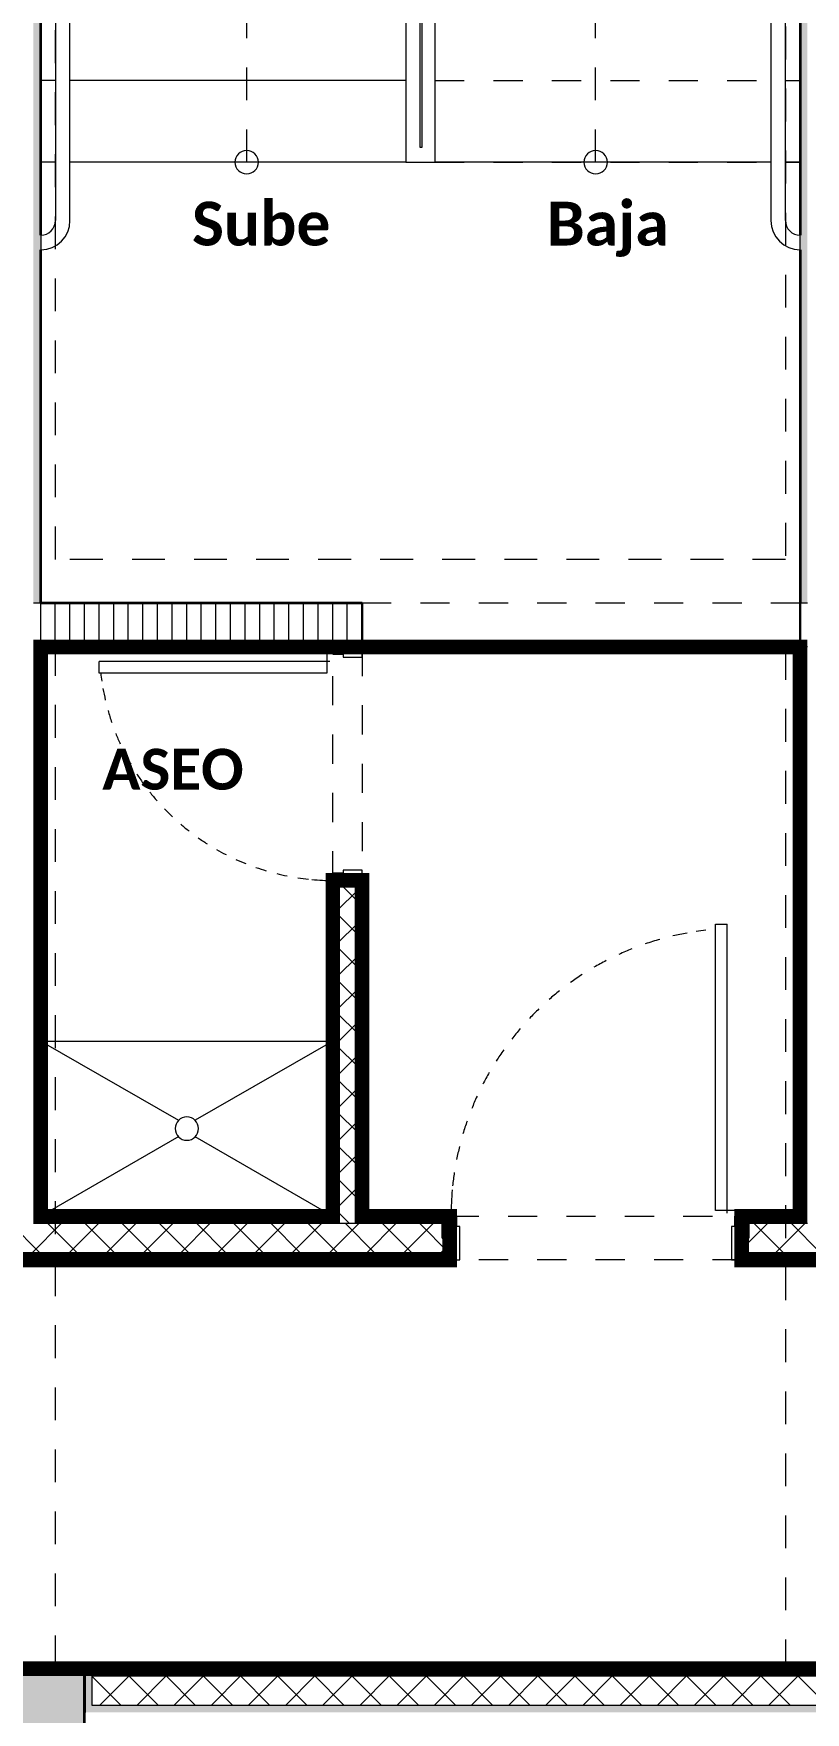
# Model space of a CAD drawing. Header units: metres. Extents: x -144 to 1000, y -717 to 29.
# Drawn here: x 649.78 to 652.42, y -557.41 to -551.66 of the extents above; entities that cross this region are included whole.
import ezdxf

# ---------------------------------------------------------------- set-up
doc = ezdxf.new("R2010")
doc.units = ezdxf.units.M
for name, pattern in [('Basculante', [0.11625, 0.075, -0.04125]), ('basculante modificado', [0.18, 0.1125, -0.0675]), ('Trazo', [0.45, 0.225, -0.225])]:
    doc.linetypes.add(name, pattern=pattern)
doc.layers.get('0').update_dxf_attribs({"color": 1})
doc.layers.add('00-MEDICION', color=30, linetype='Continuous')
for name, color, linetype, lineweight in [('A-DETL', 1, 'Continuous', 9), ('A-DETL-GENF', 1, 'Continuous', 9), ('A-DETL-MEDM', 1, 'Continuous', 30), ('A-DETL-THIN', 1, 'Continuous', 9), ('A-DOOR', 1, 'Continuous', 9), ('A-DOOR-FRAM', 1, 'Continuous', 9), ('A-DOOR-HDLN', 1, 'Trazo', 20), ('A-FLOR', 2, 'Continuous', 9), ('A-WALL', 4, 'Continuous', 9), ('G-ANNO-TEXT', 2, 'Continuous', 9), ('P-SANR-FIXT', 1, 'Continuous', 9), ('S-COLS', 7, 'Continuous', 9), ('S-STRS', 1, 'Continuous', 9), ('S-STRS-MBND', 1, 'Basculante', 9)]:
    doc.layers.add(name, color=color, linetype=linetype, lineweight=lineweight)
doc.layers.add('A-WALL-PATT', color=7, linetype='Continuous', lineweight=35, true_color=0x9c9c9c)
doc.styles.add('Calibri_B', font='calibrib.ttf', dxfattribs={"height": 0.165})
doc.styles.add('Calibri_B_1', font='calibrib.ttf', dxfattribs={"height": 0.135})

# ---------------------------------------------------------------- blocks, each defined once
blk = doc.blocks.new('A')
at = {"layer": 'A-WALL-PATT', "lineweight": 5, "true_color": 0x747474}
h = blk.add_hatch(color=8, dxfattribs=at)
h.paths.add_polyline_path([(651.351, -494.9486), (651.376, -494.9486), (651.376, -492.9986), (651.351, -492.9986), (651.351, -494.8736)])
h.paths.add_polyline_path([(651.376, -492.8486), (651.376, -487.8986), (651.351, -487.8986), (651.351, -492.8486)])
h.paths.add_polyline_path([(651.376, -487.7486), (651.376, -487.3488), (651.351, -487.3488), (651.351, -487.7486)])
at = {"layer": 'A-WALL-PATT', "true_color": 0x747474}
h = blk.add_hatch(color=8, dxfattribs=at)
h.paths.add_polyline_path([(648.751, -494.9486), (648.751, -492.9986), (648.726, -492.9986), (648.726, -494.9486)])
h.paths.add_polyline_path([(648.751, -492.8486), (648.751, -488.4986), (648.626, -488.4986), (648.626, -488.5236), (648.726, -488.5236), (648.726, -492.8486)])
at = {"layer": 'A-WALL-PATT', "lineweight": 5, "true_color": 0x747474}
h = blk.add_hatch(color=8, dxfattribs=at)
h.paths.add_polyline_path([(650.1259, -495.0236), (650.1509, -495.0236), (650.1509, -494.9486), (649.851, -494.9486), (649.8521, -494.9736), (650.1259, -494.9736), (650.1259, -494.9836)])
h.paths.add_polyline_path([(647.9256, -495.0236), (647.9256, -494.9486), (647.9006, -494.9486), (647.9006, -495.0236)])
h.paths.add_polyline_path([(651.1759, -495.0236), (651.1759, -494.9736), (651.376, -494.9736), (651.376, -494.9486), (651.1509, -494.9486), (651.1509, -495.0236)])
h.paths.add_polyline_path([(652.2011, -495.0236), (652.201, -494.9486), (652.176, -494.9486), (652.1761, -495.0236), (652.1972, -495.0236)])
h.paths.add_polyline_path([(653.2261, -495.0236), (653.2261, -494.9736), (653.4513, -494.9736), (653.4513, -494.9486), (653.2011, -494.9486), (653.2011, -495.0236)])
h.paths.add_polyline_path([(646.9006, -495.0236), (646.9006, -494.9486), (646.6506, -494.9486), (646.6506, -494.9736), (646.8756, -494.9736), (646.8756, -495.0236)])
h.paths.add_polyline_path([(648.5688, -494.9736), (648.626, -494.9736), (648.626, -494.9486), (648.026, -494.9486), (648.026, -494.9736), (648.1212, -494.9736)])
h.paths.add_polyline_path([(652.076, -494.9736), (652.076, -494.9486), (651.476, -494.9486), (651.476, -494.9736), (652.051, -494.9736)])
h.paths.add_polyline_path([(648.751, -494.9736), (649.751, -494.9736), (649.751, -494.9486), (648.726, -494.9486), (648.726, -494.9736)])
at = {"layer": 'A-WALL-PATT', "true_color": 0x747474}
h = blk.add_hatch(color=8, dxfattribs=at)
h.paths.add_polyline_path([(651.1509, -495.0986), (652.2011, -495.0986), (652.2011, -495.0736), (651.1509, -495.0736)])
h.paths.add_polyline_path([(646.8756, -495.0986), (646.9006, -495.0986), (646.9006, -495.0736), (646.7756, -495.0736), (646.7756, -495.0986), (646.8006, -495.0986)])
h.paths.add_polyline_path([(653.3013, -495.0986), (653.3263, -495.0986), (653.3263, -495.0736), (653.2011, -495.0736), (653.2011, -495.0986), (653.2261, -495.0986)])
h.paths.add_polyline_path([(648.051, -495.0986), (650.1509, -495.0986), (650.1509, -495.0736), (647.9006, -495.0736), (647.9006, -495.0986), (647.9107, -495.0986)])
at = {"layer": 'A-WALL-PATT', "lineweight": 5, "true_color": 0x747474}
h = blk.add_hatch(color=8, dxfattribs=at)
h.paths.add_polyline_path([(654.676, -496.5236), (654.701, -496.5236), (654.701, -496.4986), (653.4263, -496.4986), (653.4263, -496.5236), (654.2351, -496.5236)])
h.paths.add_polyline_path([(648.9258, -496.5236), (653.3263, -496.5236), (653.3263, -496.4986), (648.9011, -496.4989), (648.9011, -496.5236)])
at = {"layer": 'A-WALL-PATT', "true_color": 0x747474}
h = blk.add_hatch(color=8, dxfattribs=at)
h.paths.add_polyline_path([(652.4214, -496.6486), (653.926, -496.6482), (653.926, -496.6236), (648.9258, -496.6236), (648.9258, -496.5236), (648.9011, -496.5237), (648.9011, -496.6486), (652.1972, -496.6486)])
h.paths.add_polyline_path([(654.676, -496.6486), (654.701, -496.6486), (654.701, -496.5236), (654.676, -496.5236), (654.676, -496.6236), (654.026, -496.6236), (654.026, -496.6486), (654.2351, -496.6486)])
at = {"layer": 'S-COLS', "true_color": 0x5b5b5b}
h = blk.add_hatch(color=251, dxfattribs=at)
h.paths.add_polyline_path([(659.0008, -507.3486), (659.0008, -506.4486), (658.5008, -506.4486), (658.5008, -507.3486), (658.91, -507.3486)])
h.paths.add_polyline_path([(640.762, -507.3486), (641.201, -507.3486), (641.201, -506.4486), (640.701, -506.4486), (640.701, -507.3486), (640.7571, -507.3486)])
h.paths.add_polyline_path([(648.401, -507.3485), (648.901, -507.3485), (648.901, -506.4485), (648.401, -506.4485), (648.401, -507.2508)])
h.paths.add_polyline_path([(648.401, -499.6485), (648.901, -499.6485), (648.901, -498.7485), (648.401, -498.7485), (648.401, -499.4985)])
h.paths.add_polyline_path([(644.6008, -499.6485), (646.601, -499.6485), (646.6006, -499.1486), (644.9008, -499.1486), (644.9008, -496.9986), (646.6011, -496.9986), (646.6006, -496.4986), (644.6008, -496.4986), (644.6008, -499.5013)])
h.paths.add_polyline_path([(641.201, -499.6485), (641.201, -498.9486), (640.701, -498.9486), (640.701, -499.6485), (640.9884, -499.6485)])
h.paths.add_polyline_path([(655.2011, -499.6485), (655.2011, -496.4985), (654.7011, -496.4985), (654.7011, -499.6485), (655.112, -499.6485)])
h.paths.add_polyline_path([(659.0011, -499.6485), (659.0011, -498.9486), (658.6011, -498.9486), (658.6011, -499.6485)])
h.paths.add_polyline_path([(648.4011, -497.3986), (648.9011, -497.3986), (648.9011, -496.4986), (648.4011, -496.4986), (648.4011, -496.5279)])
h.paths.add_polyline_path([(641.2008, -497.1986), (641.2008, -496.4975), (640.7008, -496.4986), (640.7008, -497.1986), (640.9884, -497.1986)])
h.paths.add_polyline_path([(659.0011, -497.1986), (659.0011, -496.4975), (658.6011, -496.4975), (658.6011, -497.1986), (658.8767, -497.1986)])
h.paths.add_polyline_path([(658.501, -488.4986), (659.001, -488.4986), (659.001, -487.5986), (658.501, -487.5986), (658.501, -487.7238)])
h.paths.add_polyline_path([(648.476, -488.4986), (648.901, -488.4986), (648.901, -487.5986), (648.401, -487.5986), (648.401, -488.4986)])
h.paths.add_polyline_path([(641.801, -487.8986), (641.801, -487.3986), (640.901, -487.3986), (640.901, -487.8986), (641.6261, -487.8986)])
at = {"layer": 'A-DETL', "color": 7, "linetype": 'basculante modificado'}
for p, q in [((651.3009, -487.8986), (651.3009, -492.6986)), ((648.801, -492.6986), (648.801, -488.4986)), ((649.456, -491.3382), (649.456, -489.9382)), ((650.651, -491.3382), (650.651, -489.9382)), ((651.3009, -492.6986), (648.801, -492.6986)), ((648.801, -496.4975), (648.801, -492.9986)), ((648.801, -492.9986), (651.3009, -492.9986)), ((651.3009, -492.9986), (651.3009, -496.4975)), ((654.7008, -496.4975), (648.9008, -496.4975))]:
    blk.add_line(p, q, dxfattribs=at)
at = {"layer": 'A-DETL-GENF', "linetype": 'Basculante'}
for p, q in [((651.351, -492.8486), (649.851, -492.8486)), ((649.751, -492.9986), (649.851, -492.9986)), ((649.751, -493.7986), (649.751, -492.9986)), ((649.851, -492.9986), (649.851, -493.7986)), ((649.851, -492.9986), (651.351, -492.9986)), ((649.851, -493.7986), (649.751, -493.7986)), ((650.1509, -495.0986), (650.1509, -494.9486)), ((650.1509, -494.9486), (651.1509, -494.9486)), ((651.1509, -494.9486), (651.1509, -495.0986)), ((651.1509, -495.0986), (650.1509, -495.0986))]:
    blk.add_line(p, q, dxfattribs=at)
at = {"layer": 'A-DETL-MEDM'}
for p, q in [((649.851, -492.8486), (649.851, -492.9986)), ((651.351, -492.9986), (651.351, -492.8486))]:
    blk.add_line(p, q, dxfattribs=at)
at = {"layer": 'A-DETL-THIN'}
for p, q in [((648.801, -488.898), (648.801, -491.5383)), ((648.851, -491.5383), (648.851, -488.898)), ((651.251, -488.898), (651.251, -491.5383)), ((651.301, -491.5383), (651.301, -488.898)), ((650.001, -489.0982), (650.001, -491.3382)), ((650.1013, -491.3382), (650.1013, -489.0982)), ((650.0498, -491.2882), (650.0498, -489.1482)), ((650.0563, -489.1482), (650.0563, -491.2882)), ((650.0563, -491.2882), (650.0498, -491.2882)), ((650.001, -491.3382), (650.1013, -491.3382)), ((648.751, -491.5883), (648.751, -491.6383)), ((651.351, -491.6383), (651.351, -491.5883))]:
    blk.add_line(p, q, dxfattribs=at)
for centre, radius, start, end in [((649.456, -491.3382), 0.04, 0, 180), ((650.651, -491.3382), 0.04, 0, 180), ((649.456, -491.3382), 0.04, 180, 0), ((650.651, -491.3382), 0.04, 180, 0), ((648.751, -491.5383), 0.05, 270, 360), ((648.751, -491.5383), 0.1, 270, 0), ((651.351, -491.5383), 0.1, 180, 270), ((651.351, -491.5383), 0.05, 180, 270)]:
    blk.add_arc(centre, radius, start, end, dxfattribs=at)
at = {"layer": 'A-DOOR', "lineweight": 15}
for p, q in [((649.731, -493.0136), (649.731, -493.0886)), ((649.741, -493.0136), (649.731, -493.0136)), ((649.741, -492.9986), (649.741, -493.0136)), ((648.951, -493.0886), (648.951, -493.0486)), ((649.741, -493.0486), (648.951, -493.0486)), ((649.731, -493.0886), (648.951, -493.0886)), ((651.0609, -493.9486), (651.1009, -493.9486)), ((651.0609, -494.9286), (651.0609, -493.9486)), ((651.1009, -494.9386), (651.1009, -493.9486)), ((651.1359, -494.9286), (651.0609, -494.9286)), ((651.1359, -494.9386), (651.1359, -494.9286)), ((651.1509, -494.9386), (651.1359, -494.9386))]:
    blk.add_line(p, q, dxfattribs=at)
at = {"layer": 'A-DOOR'}
for p, q in [((649.751, -492.9986), (649.851, -492.9986)), ((651.1509, -494.9486), (651.1509, -495.0986))]:
    blk.add_line(p, q, dxfattribs=at)
for centre, radius, start, end in [((649.751, -492.9986), 0.8, 186.45945, 188.44999), ((649.751, -492.9986), 0.8, 190.25822, 193.15108), ((649.751, -492.9986), 0.8, 190.25822, 193.15108), ((649.751, -492.9986), 0.8, 195.83157, 198.88574), ((649.751, -492.9986), 0.8, 201.72829, 204.55488), ((649.751, -492.9986), 0.8, 207.36602, 210.16222), ((649.751, -492.9986), 0.8, 212.94407, 215.71217), ((649.751, -492.9986), 0.8, 218.46716, 221.20973), ((649.751, -492.9986), 0.8, 223.94059, 226.66048), ((649.751, -492.9986), 0.8, 229.37018, 232.07048), ((649.751, -492.9986), 0.8, 234.7622, 237.44619), ((649.751, -492.9986), 0.8, 240.12331, 242.79443), ((649.751, -492.9986), 0.8, 245.46046, 248.1223), ((649.751, -492.9986), 0.8, 250.78086, 253.43707), ((649.751, -492.9986), 0.8, 256.09186, 258.74617), ((649.751, -492.9986), 0.8, 261.40092, 264.05706), ((649.751, -492.9986), 0.8, 264.86021, 270), ((651.1392, -494.9463), 0.9833, 105.83157, 108.88574), ((651.1392, -494.9463), 0.9833, 100.25822, 103.15108), ((651.1392, -494.9463), 0.9833, 100.25822, 103.15108), ((651.1392, -494.9463), 0.9833, 96.45945, 98.44999), ((651.1392, -494.9463), 0.9833, 111.72829, 114.55488), ((651.1392, -494.9463), 0.9833, 122.94407, 125.71217), ((651.1392, -494.9463), 0.9833, 117.36602, 120.16222), ((651.1392, -494.9463), 0.9833, 128.46716, 131.20973), ((651.1392, -494.9463), 0.9833, 133.94059, 136.66048), ((651.1392, -494.9463), 0.9833, 139.37018, 142.07048), ((651.1392, -494.9463), 0.9833, 144.7622, 147.44619), ((651.1392, -494.9463), 0.9833, 150.12331, 152.79443), ((651.1392, -494.9463), 0.9833, 155.46046, 158.1223), ((651.1392, -494.9463), 0.9833, 160.78086, 163.43707), ((651.1392, -494.9463), 0.9833, 166.09186, 168.74617), ((651.1392, -494.9463), 0.9833, 171.40092, 174.05706), ((651.1392, -494.9463), 0.9833, 174.86021, 180)]:
    blk.add_arc(centre, radius, start, end, dxfattribs=at)
at = {"layer": 'A-DOOR-FRAM'}
for p, q in [((649.751, -492.9986), (649.751, -493.0236)), ((649.751, -493.0236), (649.786, -493.0236)), ((649.786, -493.0236), (649.786, -493.0336)), ((649.851, -493.0336), (649.851, -492.9986)), ((649.786, -493.0336), (649.851, -493.0336)), ((649.786, -493.7736), (649.751, -493.7736)), ((649.751, -493.7736), (649.751, -493.7986)), ((649.851, -493.7636), (649.786, -493.7636)), ((649.786, -493.7636), (649.786, -493.7736)), ((649.851, -493.7986), (649.851, -493.7636)), ((650.1759, -494.9486), (650.1509, -494.9486)), ((650.1759, -494.9836), (650.1759, -494.9486)), ((650.1859, -494.9836), (650.1759, -494.9836)), ((650.1859, -495.0986), (650.1859, -494.9836)), ((651.1259, -494.9836), (651.1159, -494.9836)), ((651.1159, -494.9836), (651.1159, -495.0986)), ((651.1509, -494.9486), (651.1259, -494.9486)), ((651.1259, -494.9486), (651.1259, -494.9836)), ((650.1509, -495.0986), (650.1859, -495.0986)), ((651.1159, -495.0986), (651.1509, -495.0986))]:
    blk.add_line(p, q, dxfattribs=at)
at = {"layer": 'A-DOOR-HDLN'}
for p, q in [((649.851, -493.7986), (649.751, -493.7986)), ((650.1509, -495.0986), (650.1509, -494.9486))]:
    blk.add_line(p, q, dxfattribs=at)
at = {"layer": 'A-FLOR'}
for p, q in [((651.251, -491.3382), (650.1013, -491.3382)), ((651.351, -491.3382), (651.301, -491.3382))]:
    blk.add_line(p, q, dxfattribs=at)
at = {"layer": 'A-WALL', "lineweight": 35}
for p, q in [((648.751, -491.5883), (648.751, -488.848)), ((651.351, -489.1236), (651.351, -491.5883)), ((648.751, -492.8486), (648.751, -491.6383)), ((651.351, -491.6383), (651.351, -492.8486)), ((649.851, -492.8486), (648.751, -492.8486)), ((648.751, -494.9486), (648.751, -492.9986)), ((648.751, -492.9986), (649.851, -492.9986)), ((651.351, -492.9986), (651.351, -494.9486)), ((649.751, -493.7986), (649.751, -494.9486)), ((649.851, -493.7986), (649.751, -493.7986)), ((649.851, -494.9486), (649.851, -493.7986)), ((649.751, -494.9486), (648.751, -494.9486)), ((650.1509, -494.9486), (649.851, -494.9486)), ((650.1509, -495.0986), (650.1509, -494.9486)), ((651.351, -494.9486), (651.1509, -494.9486)), ((651.1509, -494.9486), (651.1509, -495.0986)), ((647.9006, -495.0986), (650.1509, -495.0986)), ((651.1509, -495.0986), (652.2011, -495.0986)), ((653.3013, -496.4986), (648.9008, -496.4986)), ((648.9008, -496.4986), (648.9008, -496.6486))]:
    blk.add_line(p, q, dxfattribs=at)
at = {"layer": 'A-WALL'}
for p, q in [((648.751, -492.8486), (648.726, -492.8486)), ((651.376, -492.8486), (651.351, -492.8486)), ((648.726, -492.9986), (648.751, -492.9986)), ((651.376, -492.9986), (651.351, -492.9986)), ((650.1259, -494.9736), (648.726, -494.9736)), ((649.751, -494.9486), (649.751, -494.9736)), ((649.851, -494.9486), (649.851, -494.9736)), ((650.1259, -495.0236), (650.1259, -494.9736)), ((651.1759, -494.9736), (651.1759, -495.0236)), ((651.376, -494.9736), (651.1759, -494.9736)), ((650.1259, -495.0236), (650.1509, -495.0236)), ((651.1509, -495.0236), (651.1759, -495.0236)), ((650.1509, -495.0736), (647.9006, -495.0736)), ((652.2011, -495.0736), (651.1509, -495.0736)), ((648.9258, -496.5236), (653.3263, -496.5236)), ((648.9258, -496.5236), (648.9258, -496.6236)), ((648.9258, -496.6236), (653.926, -496.6236))]:
    blk.add_line(p, q, dxfattribs=at)
at = {"layer": 'A-WALL-PATT', "color": 8, "lineweight": 5, "true_color": 0x727272}
for p, q in [((648.7506, -492.9986), (648.7506, -492.8486)), ((648.8006, -492.9986), (648.8006, -492.8486)), ((648.8506, -492.9986), (648.8506, -492.8486)), ((648.9006, -492.9986), (648.9006, -492.8486)), ((648.9506, -492.9986), (648.9506, -492.8486)), ((649.0006, -492.9986), (649.0006, -492.8486)), ((649.0506, -492.9986), (649.0506, -492.8486)), ((649.1006, -492.9986), (649.1006, -492.8486)), ((649.1506, -492.9986), (649.1506, -492.8486)), ((649.2006, -492.9986), (649.2006, -492.8486)), ((649.2506, -492.9986), (649.2506, -492.8486)), ((649.3006, -492.9986), (649.3006, -492.8486)), ((649.3506, -492.9986), (649.3506, -492.8486)), ((649.4006, -492.9986), (649.4006, -492.8486)), ((649.4506, -492.9986), (649.4506, -492.8486)), ((649.5006, -492.9986), (649.5006, -492.8486)), ((649.5506, -492.9986), (649.5506, -492.8486)), ((649.6006, -492.9986), (649.6006, -492.8486)), ((649.6506, -492.9986), (649.6506, -492.8486)), ((649.7006, -492.9986), (649.7006, -492.8486)), ((649.7506, -492.9986), (649.7506, -492.8486)), ((649.8006, -492.9986), (649.8006, -492.8486)), ((649.8506, -492.9986), (649.8506, -492.8486))]:
    blk.add_line(p, q, dxfattribs=at)
at = {"layer": 'A-WALL-PATT', "color": 8, "lineweight": 5, "true_color": 0x747474}
for p, q in [((649.751, -493.8034), (649.7559, -493.7986)), ((649.751, -493.9166), (649.851, -493.8166)), ((649.851, -493.8852), (649.7644, -493.7986)), ((649.851, -493.9984), (649.751, -493.8984)), ((649.751, -494.0297), (649.851, -493.9297)), ((649.851, -494.1115), (649.751, -494.0115)), ((649.751, -494.1428), (649.851, -494.0428)), ((649.851, -494.2246), (649.751, -494.1246)), ((649.751, -494.256), (649.851, -494.156)), ((649.851, -494.3378), (649.751, -494.2378)), ((649.751, -494.3691), (649.851, -494.2691)), ((649.851, -494.4509), (649.751, -494.3509)), ((649.751, -494.4823), (649.851, -494.3823)), ((649.851, -494.5641), (649.751, -494.4641)), ((649.751, -494.5954), (649.851, -494.4954)), ((649.851, -494.6772), (649.751, -494.5772)), ((649.751, -494.7085), (649.851, -494.6085)), ((649.851, -494.7903), (649.751, -494.6903)), ((649.751, -494.8217), (649.851, -494.7217)), ((649.851, -494.9035), (649.751, -494.8035)), ((649.751, -494.9348), (649.851, -494.8348)), ((649.808, -494.9736), (649.751, -494.9166)), ((649.8254, -494.9736), (649.851, -494.9479))]:
    blk.add_line(p, q, dxfattribs=at)
at = {"layer": 'A-WALL-PATT', "color": 1, "lineweight": 5, "true_color": 0xff0000}
for p, q in [((648.7483, -495.0736), (648.6484, -494.9736)), ((648.7213, -495.0736), (648.8213, -494.9736)), ((648.8756, -495.0736), (648.7757, -494.9736)), ((648.8486, -495.0736), (648.9486, -494.9736)), ((649.0029, -495.0736), (648.9029, -494.9736)), ((648.9759, -495.0736), (649.0759, -494.9736)), ((649.1302, -495.0736), (649.0302, -494.9736)), ((649.1032, -495.0736), (649.2031, -494.9736)), ((649.2574, -495.0736), (649.1575, -494.9736)), ((649.2305, -495.0736), (649.3304, -494.9736)), ((649.3847, -495.0736), (649.2848, -494.9736)), ((649.3577, -495.0736), (649.4577, -494.9736)), ((649.512, -495.0736), (649.412, -494.9736)), ((649.485, -495.0736), (649.585, -494.9736)), ((649.6393, -495.0736), (649.5393, -494.9736)), ((649.6123, -495.0736), (649.7123, -494.9736)), ((649.7666, -495.0736), (649.6666, -494.9736)), ((649.7396, -495.0736), (649.8396, -494.9736)), ((649.8938, -495.0736), (649.7939, -494.9736)), ((649.8669, -495.0736), (649.9668, -494.9736)), ((650.0211, -495.0736), (649.9211, -494.9736)), ((649.9941, -495.0736), (650.0941, -494.9736)), ((650.1484, -495.0736), (650.0484, -494.9736)), ((651.1509, -495.0623), (651.2396, -494.9736)), ((651.2939, -495.0736), (651.1939, -494.9736)), ((651.2669, -495.0736), (651.3669, -494.9736)), ((651.4212, -495.0736), (651.3212, -494.9736)), ((650.1214, -495.0736), (650.1509, -495.044)), ((651.1666, -495.0736), (651.1509, -495.0578)), ((648.9258, -496.5237), (648.926, -496.5236)), ((649.0255, -496.6236), (648.9258, -496.5238)), ((648.9533, -496.6236), (649.0533, -496.5236)), ((649.1528, -496.6236), (649.0528, -496.5236)), ((649.0805, -496.6236), (649.1805, -496.5236)), ((649.2801, -496.6236), (649.1801, -496.5236)), ((649.2078, -496.6236), (649.3078, -496.5236)), ((649.4074, -496.6236), (649.3074, -496.5236)), ((649.3351, -496.6236), (649.4351, -496.5236)), ((649.5347, -496.6236), (649.4347, -496.5236)), ((649.4624, -496.6236), (649.5624, -496.5236)), ((649.6619, -496.6236), (649.5619, -496.5236)), ((649.5896, -496.6236), (649.6896, -496.5236)), ((649.7892, -496.6236), (649.6892, -496.5236)), ((649.7169, -496.6236), (649.8169, -496.5236)), ((649.9165, -496.6236), (649.8165, -496.5236)), ((649.8442, -496.6236), (649.9442, -496.5236)), ((650.0438, -496.6236), (649.9438, -496.5236)), ((649.9715, -496.6236), (650.0715, -496.5236)), ((650.1711, -496.6236), (650.0711, -496.5236)), ((650.0988, -496.6236), (650.1988, -496.5236)), ((650.2983, -496.6236), (650.1983, -496.5236)), ((650.226, -496.6236), (650.326, -496.5236)), ((650.4256, -496.6236), (650.3256, -496.5236)), ((650.3533, -496.6236), (650.4533, -496.5236)), ((650.5529, -496.6236), (650.4529, -496.5236)), ((650.4806, -496.6236), (650.5806, -496.5236)), ((650.6802, -496.6236), (650.5802, -496.5236)), ((650.6079, -496.6236), (650.7079, -496.5236)), ((650.8074, -496.6236), (650.7074, -496.5236)), ((650.7352, -496.6236), (650.8352, -496.5236)), ((650.9347, -496.6236), (650.8347, -496.5236)), ((650.8624, -496.6236), (650.9624, -496.5236)), ((651.062, -496.6236), (650.962, -496.5236)), ((650.9897, -496.6236), (651.0897, -496.5236)), ((651.1893, -496.6236), (651.0893, -496.5236)), ((651.117, -496.6236), (651.217, -496.5236)), ((651.3166, -496.6236), (651.2166, -496.5236)), ((651.2443, -496.6236), (651.3443, -496.5236)), ((651.4438, -496.6236), (651.3438, -496.5236))]:
    blk.add_line(p, q, dxfattribs=at)
at = {"layer": 'P-SANR-FIXT'}
for p, q in [((648.751, -494.3486), (649.2221, -494.6196)), ((648.751, -494.3486), (649.751, -494.3486)), ((649.751, -494.3486), (649.28, -494.6196)), ((649.2234, -494.6762), (648.751, -494.9484)), ((649.2787, -494.6762), (649.7512, -494.9486))]:
    blk.add_line(p, q, dxfattribs=at)
for start, end in [(0, 180), (180, 0)]:
    blk.add_arc((649.251, -494.6486), 0.04, start, end, dxfattribs=at)
at = {"layer": 'S-COLS', "lineweight": 35}
for p, q in [((648.9011, -496.4986), (648.4011, -496.4986)), ((648.9011, -497.3986), (648.9011, -496.4986))]:
    blk.add_line(p, q, dxfattribs=at)
at = {"layer": 'S-STRS'}
for p, q in [((648.801, -491.0582), (648.751, -491.0582)), ((650.001, -491.0582), (648.851, -491.0582)), ((648.801, -491.3382), (648.751, -491.3382)), ((650.001, -491.3382), (648.851, -491.3382))]:
    blk.add_line(p, q, dxfattribs=at)
at = {"layer": 'S-STRS-MBND'}
for p, q in [((651.351, -489.1236), (651.351, -491.3382)), ((650.1013, -491.0582), (651.251, -491.0582)), ((651.301, -491.0582), (651.351, -491.0582)), ((650.1013, -491.3382), (651.251, -491.3382)), ((651.301, -491.3382), (651.351, -491.3382))]:
    blk.add_line(p, q, dxfattribs=at)
at = {"layer": 'G-ANNO-TEXT'}
for s, height, style, p in [('Sube', 0.15, 'Calibri_B_1', (649.2688, -491.6235)), ('Baja', 0.15, 'Calibri_B_1', (650.4839, -491.6235)), ('ASEO', 0.14, 'Calibri_B', (648.9615, -493.4875))]:
    blk.add_text(s, height=height, dxfattribs=dict(at, style=style)).set_placement(p)

msp = doc.modelspace()

# ---------------------------------------------------------------- linework, layer by layer
at = {"layer": '00-MEDICION', "color": 5, "const_width": 0.05}
msp.add_lwpolyline([(647.854, -557.264), (647.854, -555.864), (651.2043, -555.864), (651.2043, -555.714), (650.9044, -555.714), (650.9044, -554.564), (650.8044, -554.564), (650.8044, -555.714), (649.8044, -555.714), (649.8044, -553.764), (650.9044, -553.764), (652.4044, -553.764), (652.4044, -555.714), (652.2043, -555.714), (652.2043, -555.864), (654.3547, -555.864), (654.3547, -557.264), (649.454, -557.264), (649.454, -557.414), (647.8542, -557.414), (647.8542, -557.264)], dxfattribs=at)

# ---------------------------------------------------------------- block references
at = {"color": 3}
msp.add_blockref('A', (1.0534, -60.7655), dxfattribs=at)

doc.saveas('drawing.dxf')
